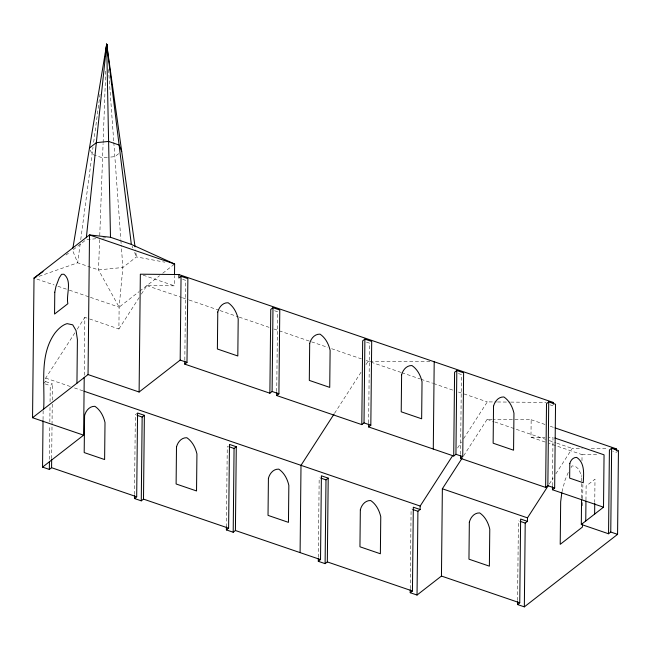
<?xml version="1.0" encoding="UTF-8"?>
<svg xmlns="http://www.w3.org/2000/svg" width="651" height="651" viewBox="0 0 651 651"><rect width="100%" height="100%" fill="white"/><g stroke="black" fill="none" stroke-linecap="round" stroke-linejoin="round"><path stroke-width="0.49" stroke-dasharray="3.25 2.44" d="M43.047 419.667L43.137 410.578M43.422 383.325L45.643 381.6L45.684 378.109L75.06 332.539M49.46 459.337L49.81 426.031M49.85 421.986L50.021 405.842M50.062 401.797L50.233 385.652L52.454 383.927L45.643 381.6M51.673 458.621L52.243 404.116M52.283 400.072L52.454 383.927M84.239 375.245L84.85 317.354L88.634 318.648M89.578 318.966L118.897 328.983L119.125 307.166L122.868 267.48L121.257 245.313M134.505 494.475L135.343 414.728L136.824 413.58M141.381 294.097L146.874 285.586L174.387 285.83L174.492 275.91M184.811 360.101L185.649 280.353L182.239 279.189M226.418 526.887L227.264 446.13M276.732 391.503L277.562 311.756L274.161 310.592M318.347 557.28L319.177 477.533M368.645 422.906L369.483 343.158L366.082 341.995M410.26 588.683L411.098 508.936M460.566 454.308L461.404 374.561L457.995 373.397M517.569 600.499L518.408 520.751M545.156 442.037L530.972 437.195L531.159 419.74L493.132 419.407M552.487 485.719L552.992 437.382L548.988 437.35M581.587 498.145L581.831 474.872M581.978 460.713L582.043 454.634L548.939 443.331M582.645 505.794L582.71 499.716M582.718 498.707L582.865 484.523M585.965 500.058L586.112 486.094L594.998 479.193L594.754 502.133M99.611 239.633L98.513 269.913L119.125 307.166L138.94 291.754M99.758 235.597L103.086 143.659M103.127 142.642L105.771 69.527M80.203 243.702L77.672 262.792L38.759 276.423M80.732 239.682L93.003 147.281M93.663 142.268L100.042 94.208M562.016 491.741L565.092 479.95L568.616 471.69M571.073 467.54L572.05 465.88L575.419 466.401L578.829 469.273L581.742 476.573M77.233 329.17L84.85 317.354M118.897 328.983L139.192 297.499M334.581 413.263L361.549 371.436M365.952 364.601L368.157 361.191L430.14 361.728M457.588 447.994L461.437 442.021M463.642 438.603L487.306 401.895L496.453 401.976M463.65 455.757L487.127 419.35L492.132 419.399M549.306 483.994L553.13 478.062M555.856 473.83L572.237 448.425L582.238 448.515M118.645 153.685L114.836 156.647L108.237 157.306M139.737 291.135L159.552 275.723M162.726 273.257L174.623 264.013M618.45 450.582L616.228 452.307L612.827 451.143M65.979 255.013L68.445 253.239M107.293 157.404L102.573 157.876L92.068 154.287L90.229 149.787M95.876 238.738L86.135 239.714L72.538 250.285L77.672 262.792L98.513 269.913L122.868 267.48L136.458 256.909L164.833 262.19M102.695 238.054L105.617 237.761M497.47 401.984L509.66 402.09M510.677 402.098L546.246 402.416M530.972 437.195L544.985 437.317M591.246 448.596L608.262 448.742M582.043 454.634L599.05 454.789M549.916 404.8L553.317 405.964M143.187 275.17L174.387 285.83M146.874 285.586L181.507 297.426M182.467 297.751L188.245 299.72M189.205 300.054L219.029 310.242M219.989 310.568L238.274 316.817M239.234 317.143L269.058 327.331M273.868 328.975L327.746 347.382M331.595 348.7L361.419 358.888M366.228 360.532L370.077 361.842M371.037 362.176L400.829 372.348M401.789 372.681L420.041 378.915M421.002 379.248L432.533 383.187M433.493 383.512L453.674 390.405M458.483 392.048L487.306 401.895M531.159 419.74L545.505 424.639M550.282 426.275L554.107 427.577M487.127 419.35L493.816 421.636M494.776 421.962L545.457 439.279M549.281 440.589L555.978 442.875M556.93 443.201L572.237 448.425M36.879 279.067L54.098 284.951M57.923 286.253L68.436 289.85M69.397 290.175L89.48 297.035M90.432 297.369L119.125 307.166M45.684 378.109L70.642 386.637M74.474 387.947L83.116 390.893M45.131 383.903L50.233 385.652M132.063 246.184L132.796 247.974M134.627 252.442L136.458 256.909L135.473 249.87M108.53 69.478L113.738 141.446M113.811 142.455L120.817 239.267M120.891 240.276L121.184 244.304"/><path stroke-width="0.98" d="M84.223 377.279L83.613 435.169L32.55 417.722L34.015 278.091L89.513 234.938L110.483 237.273L131.331 244.402L174.623 264.013L174.509 274.917M51.657 459.63L51.575 467.703L49.354 469.436L42.551 467.109L43.031 420.676M43.65 409.097C45.155 383.87 39.084 355.267 54.871 333.182A35.764 16.641 -71.1 0 1 67.143 323.645L72.725 324.841L76.069 330.602L77.404 339.57L76.948 383.203M49.354 469.436L49.443 461.356M32.55 417.722L88.048 374.569L89.513 234.938L174.623 264.013L172.661 263.647M134.464 498.511L136.686 496.786L137.564 413.003L144.376 415.33L143.497 499.114L141.275 500.839L134.464 498.511L134.497 495.484M88.048 374.569L139.111 392.016L140.347 274.201L178.879 274.535L553.358 402.473L553.342 404.222M141.275 500.839L142.154 417.055L144.376 415.33M178.879 274.535L178.838 278.026L181.059 276.301L187.87 278.628L186.992 362.412L184.77 364.137L269.88 393.212L272.102 391.487L272.981 307.703L279.784 310.031L278.905 393.814L276.691 395.539L361.801 424.615L364.015 422.89L364.894 339.106L371.705 341.433L370.826 425.217L368.604 426.942L453.714 456.017L455.936 454.292L456.815 370.509L463.618 372.836L462.747 456.62L460.526 458.345L545.636 487.42L547.857 485.695L548.728 401.911L555.539 404.238L554.66 488.022L552.439 489.747L603.51 507.194L604.055 454.829L554.88 438.033M139.111 392.016L180.181 360.084L181.059 276.301M184.77 364.137L184.803 361.11M226.385 529.914L228.607 528.189L229.477 444.405L236.289 446.732L235.41 530.516L233.196 532.241L226.385 529.914L226.418 526.887M233.196 532.241L234.067 448.458L236.289 446.732M269.88 393.212L270.759 309.428L272.981 307.703M276.691 395.539L276.716 392.512M300.095 552.609L301.006 465.335L334.028 414.117M318.298 561.317L320.52 559.591L321.399 475.808L328.21 478.135L327.331 561.919L325.109 563.644L318.298 561.317L318.331 558.289M325.109 563.644L325.988 479.86L328.21 478.135M361.801 424.615L362.672 340.831L364.894 339.106M368.604 426.942L368.637 423.915M462.015 458.304L442.363 488.787L441.451 576.054L417.031 595.047L410.22 592.719L410.252 589.692M410.22 592.719L412.441 590.994L413.32 507.21L420.123 509.538L420.164 506.047L452.632 455.676M417.031 595.047L417.909 511.263L420.123 509.538M433.289 449.044L434.201 361.769M453.714 456.017L454.593 372.234L456.815 370.509M460.526 458.345L460.558 455.318M581.571 499.162L581.31 524.454L608.547 533.763L609.417 449.979L611.639 448.254L618.45 450.582L617.571 534.357L524.34 606.862L517.529 604.535L517.561 601.508M517.529 604.535L519.75 602.81L520.629 519.026L527.432 521.353L527.473 517.862L548.215 485.687M524.34 606.862L525.211 523.078L527.432 521.353M545.636 487.42L546.514 403.636L548.728 401.911M552.439 489.747L552.471 486.728M582.45 524.031L582.417 527.074L560.218 544.334L560.666 501.783L561.821 492.726M585.745 521.003L585.957 501.058M594.632 514.103L594.745 503.125M608.547 533.763L610.76 532.038L611.639 448.254M616.245 450.557L616.269 448.816L555.067 427.902M106.585 47.189L106.691 44.138L135.05 246.851M86.347 237.696L106.691 44.138L131.331 244.402M105.364 54.155L106.691 44.138L106.91 47.181M72.871 248.275L106.691 44.138L110.483 237.273M89.488 147.989L96.332 142.659L108.603 141.43L119.1 145.018L121.688 151.325M42.551 467.109L83.613 435.169M581.31 524.454L603.51 507.194M43.031 271.581L34.015 278.091L35.911 277.424M551.324 402.456L553.358 402.473M614.267 448.799L616.269 448.816M180.181 360.084L186.992 362.412M272.102 391.487L278.905 393.814M364.015 422.89L370.826 425.217M455.936 454.292L462.747 456.62M547.857 485.695L554.66 488.022M610.76 532.038L617.571 534.357M442.363 488.787L527.473 517.862M520.108 521.337L525.211 523.078M84.077 391.227L420.164 506.047M137.044 415.305L142.154 417.055M228.965 446.708L234.067 448.458M320.878 478.119L325.988 479.86M412.799 509.521L417.909 511.263M441.451 576.054L519.75 602.81M51.575 467.703L136.686 496.786M143.497 499.114L228.607 528.189M235.41 530.516L320.52 559.591M327.331 561.919L412.441 590.994M107.057 49.207L107.277 52.251M54.782 292.234L54.554 314.051L67.875 303.7C65.865 294.618 72.578 280.996 63.888 274.25L61.576 274.315L59.225 277.871L55.945 286.489L54.782 292.234M84.581 415.574L84.191 452.575L104.616 459.549L105.006 422.548C103.566 416.217 100.425 410.032 94.924 406.314C89.545 406.069 85.794 410.765 84.581 415.574M176.494 446.977L176.112 483.978L196.537 490.952L196.927 453.95C195.487 447.619 192.338 441.435 186.845 437.724C181.458 437.472 177.707 442.167 176.494 446.977M217.776 312L217.385 349.001L237.81 355.983L238.201 318.982C236.761 312.651 233.611 306.466 228.119 302.748C222.732 302.495 218.988 307.191 217.776 312M268.415 478.379L268.025 515.38L288.458 522.362L288.841 485.353C287.4 479.022 284.259 472.838 278.758 469.127C273.379 468.875 269.628 473.57 268.415 478.379M309.689 343.402L309.306 380.404L329.731 387.386L330.114 350.384C328.674 344.053 325.533 337.869 320.04 334.15C314.653 333.898 310.901 338.593 309.689 343.402M360.337 509.782L359.946 546.783L380.371 553.765L380.762 516.756C379.321 510.425 376.172 504.24 370.679 500.529C365.292 500.277 361.549 504.973 360.337 509.782M401.61 374.805L401.219 411.806L421.645 418.788L422.035 381.787C420.595 375.456 417.454 369.272 411.953 365.553C406.574 365.301 402.823 370.004 401.61 374.805M469.347 522.175L468.956 559.176L489.381 566.158L489.772 529.157C488.331 522.826 485.182 516.642 479.689 512.923C474.302 512.671 470.559 517.374 469.347 522.175M493.531 406.208L493.141 443.209L513.566 450.191L513.956 413.19C512.516 406.859 509.367 400.674 503.874 396.955C498.487 396.703 494.744 401.407 493.531 406.208M569.796 463.561L569.649 478.111L583.263 482.765C583.654 474.131 585.094 462.942 576.696 457.393C573.108 457.23 570.61 460.363 569.796 463.561"/></g></svg>
